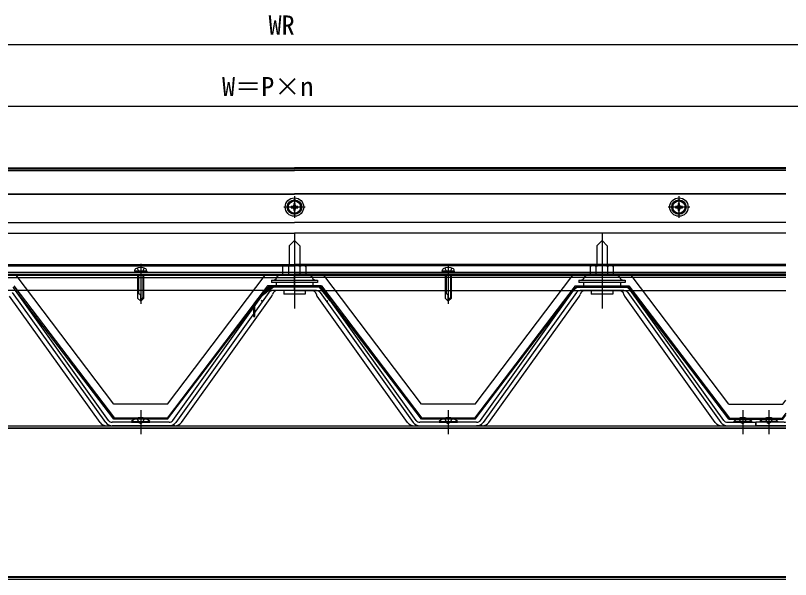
# Model space of a CAD drawing. Units: millimetres, scale not verified. Extents: x -875 to 875, y -1300 to 1294.
# Drawn here: x -196 to 308, y 192 to 559 of the extents above; entities that cross this region are included whole.
import ezdxf
from ezdxf.enums import TextEntityAlignment as Align

# ---------------------------------------------------------------- set-up
doc = ezdxf.new("R2010")
doc.units = ezdxf.units.MM
doc.header["$LTSCALE"] = 8
for name, color, linetype in [('0-4_YKK_12', 2, 'Continuous'), ('0-5_YKK_13', 4, 'Continuous'), ('0-6_YKK_D', 6, 'Continuous')]:
    doc.layers.add(name, color=color, linetype=linetype)
doc.styles.add('ＭＳ ゴシック', font='')
doc.styles.get('ＭＳ ゴシック').set_extended_font_data('MS Gothic')

msp = doc.modelspace()

# ---------------------------------------------------------------- linework, layer by layer
at = {"layer": '0-4_YKK_12'}
for p, q in [((-333.95, 460.2), (-14.4, 460.2)), ((-333.95, 459.534), (-14.4, 459.534)), ((305.15, 460.2), (-14.4, 460.2)), ((305.15, 459.534), (-14.4, 459.534)), ((-333.95, 458.584), (-14.4, 458.584)), ((305.15, 458.584), (-14.4, 458.584)), ((-333.95, 443.26), (-14.4, 443.26)), ((-333.95, 443.222), (-14.4, 443.222)), ((305.15, 443.26), (-14.4, 443.26)), ((305.15, 443.222), (-14.4, 443.222)), ((-333.95, 424.761), (-14.4, 424.761)), ((305.15, 424.761), (-14.4, 424.761)), ((-333.95, 417.808), (-14.4, 417.808)), ((305.15, 417.808), (-14.4, 417.808)), ((-333.95, 397.448), (-14.4, 397.448)), ((-333.95, 396.448), (-14.4, 396.448)), ((305.15, 397.448), (-14.4, 397.448)), ((305.15, 396.448), (-14.4, 396.448)), ((-333.95, 390.448), (305.15, 390.448)), ((-333.95, 388.948), (-14.4, 388.948)), ((305.15, 388.948), (-14.4, 388.948)), ((-333.95, 292.358), (305.15, 292.358)), ((305.15, 290.858), (-333.95, 290.858)), ((-333.95, 290.858), (305.15, 290.858)), ((305.15, 290.558), (-333.95, 290.558)), ((305.15, 194.158), (-333.95, 194.158)), ((305.15, 193.858), (-333.95, 193.858)), ((-333.95, 193.858), (305.15, 193.858)), ((305.15, 192.358), (-333.95, 192.358))]:
    msp.add_line(p, q, dxfattribs=at)
at = {"layer": '0-5_YKK_13'}
for p, q in [((-14.4, 441.747), (-14.4, 427.747)), ((235.6, 441.747), (235.6, 427.747)), ((-7.4, 434.747), (-21.4, 434.747)), ((242.6, 434.747), (228.6, 434.747)), ((-14.4, 417.808), (-14.4, 368.724)), ((185.6, 417.808), (185.6, 368.724)), ((-14.4, 413.058), (-17.8, 409.412)), ((-17.8, 409.412), (-17.8, 396.658)), ((-14.4, 413.058), (-11, 409.412)), ((-11, 409.412), (-11, 396.658)), ((185.6, 413.058), (182.2, 409.412)), ((182.2, 409.412), (182.2, 396.658)), ((185.6, 413.058), (189, 409.412)), ((189, 409.412), (189, 396.658)), ((-118.312, 392.948), (-118.14, 393.923)), ((-116.7, 395.028), (-115.545, 392.711)), ((-114.4, 397.847), (-114.4, 371.737)), ((-112.1, 395.028), (-113.255, 392.711)), ((-110.488, 392.948), (-110.66, 393.923)), ((-20.9, 396.658), (-21.906, 396.078)), ((-21.906, 390.158), (-21.906, 396.078)), ((-7.9, 396.658), (-20.9, 396.658)), ((-18.153, 390.158), (-18.153, 396.078)), ((-10.647, 390.158), (-10.647, 396.078)), ((-7.9, 396.658), (-6.894, 396.078)), ((-6.894, 390.158), (-6.894, 396.078)), ((81.688, 392.948), (81.86, 393.923)), ((83.3, 395.028), (84.455, 392.711)), ((85.6, 397.847), (85.6, 371.737)), ((87.9, 395.028), (86.745, 392.711)), ((89.512, 392.948), (89.34, 393.923)), ((179.1, 396.658), (178.094, 396.078)), ((178.094, 390.158), (178.094, 396.078)), ((192.1, 396.658), (179.1, 396.658)), ((181.847, 390.158), (181.847, 396.078)), ((189.353, 390.158), (189.353, 396.078)), ((192.1, 396.658), (193.106, 396.078)), ((193.106, 390.158), (193.106, 396.078)), ((-333.95, 392.448), (305.15, 392.448)), ((-333.95, 391.148), (-14.4, 391.148)), ((305.15, 390.448), (-333.95, 390.448)), ((-110.488, 392.948), (-118.312, 392.948)), ((-118.312, 392.948), (-118.224, 392.448)), ((-110.576, 392.448), (-118.224, 392.448)), ((-116.4, 390.448), (-116.4, 375.448)), ((-115.8, 390.448), (-115.8, 378.248)), ((-115.545, 392.711), (-114.4, 392.102)), ((-113.255, 392.711), (-114.4, 392.102)), ((-113, 390.448), (-113, 375.848)), ((-112.4, 375.448), (-112.4, 390.448)), ((-110.488, 392.948), (-110.576, 392.448)), ((-96.9, 306.448), (-33.4, 390.448)), ((-4.6, 390.158), (-24.2, 390.158)), ((-6.894, 390.158), (-21.906, 390.158)), ((-14.4, 380.348), (-14.4, 391.148)), ((305.15, 391.148), (-14.4, 391.148)), ((-14.4, 380.348), (-14.4, 391.148)), ((89.512, 392.948), (81.688, 392.948)), ((81.688, 392.948), (81.776, 392.448)), ((89.424, 392.448), (81.776, 392.448)), ((83.6, 390.448), (83.6, 375.448)), ((84.2, 390.448), (84.2, 378.248)), ((84.455, 392.711), (85.6, 392.102)), ((86.745, 392.711), (85.6, 392.102)), ((87, 390.448), (87, 375.848)), ((87.6, 375.448), (87.6, 390.448)), ((89.512, 392.948), (89.424, 392.448)), ((103.1, 306.448), (166.6, 390.448)), ((195.4, 390.158), (175.8, 390.158)), ((193.106, 390.158), (178.094, 390.158)), ((268.1, 306.448), (204.6, 390.448)), ((-196.9, 383.458), (-131.503, 297.458)), ((-31.9, 383.458), (-40.979, 371.518)), ((-28.15, 383.458), (-36.589, 377.292)), ((-29.4, 387.158), (-28.15, 387.158)), ((-29.4, 387.158), (-29.4, 385.658)), ((0.6, 385.658), (-29.4, 385.658)), ((-28.15, 387.158), (-0.65, 387.158)), ((2.35, 383.458), (-28.15, 383.458)), ((-26.4, 385.658), (-26.4, 383.458)), ((-2.4, 385.658), (-2.4, 383.458)), ((-0.65, 387.158), (0.6, 387.158)), ((0.6, 387.158), (0.6, 385.658)), ((3.1, 383.458), (68.497, 297.458)), ((168.1, 383.458), (102.703, 297.458)), ((168.1, 383.458), (203.1, 383.458)), ((170.6, 387.158), (171.85, 387.158)), ((170.6, 387.158), (170.6, 385.658)), ((200.6, 385.658), (170.6, 385.658)), ((171.85, 387.158), (199.35, 387.158)), ((173.6, 385.658), (173.6, 383.458)), ((197.6, 385.658), (197.6, 383.458)), ((199.35, 387.158), (200.6, 387.158)), ((200.6, 387.158), (200.6, 385.658)), ((203.1, 383.458), (268.497, 297.458)), ((-14.4, 380.348), (-333.95, 380.348)), ((-137.168, 294.573), (-197.685, 379.104)), ((-131.9, 296.658), (-197.297, 382.658)), ((-135.298, 295.912), (-195.814, 380.443)), ((-115.733, 378.248), (-116.4, 378.248)), ((-93.502, 295.912), (-32.986, 380.443)), ((-31.115, 379.104), (-91.632, 294.573)), ((-40.179, 371.249), (-31.503, 382.658)), ((-28.15, 382.658), (-36.108, 376.603)), ((2.703, 382.658), (-31.503, 382.658)), ((-0.124, 382.658), (-28.676, 382.658)), ((-0.124, 380.358), (-28.676, 380.358)), ((1.953, 382.658), (-28.15, 382.658)), ((-21.4, 380.358), (-21.4, 378.058)), ((-7.4, 378.058), (-21.4, 378.058)), ((-14.4, 380.348), (305.15, 380.348)), ((-7.4, 380.358), (-7.4, 378.058)), ((8.977, 373.422), (1.953, 382.658)), ((2.315, 379.104), (62.832, 294.573)), ((68.1, 296.658), (2.703, 382.658)), ((64.702, 295.912), (4.186, 380.443)), ((84.267, 378.248), (83.6, 378.248)), ((103.1, 296.658), (168.497, 382.658)), ((106.498, 295.912), (167.014, 380.443)), ((168.885, 379.104), (108.368, 294.573)), ((168.497, 382.658), (202.703, 382.658)), ((199.876, 382.658), (171.324, 382.658)), ((199.876, 380.358), (171.324, 380.358)), ((178.6, 380.358), (178.6, 378.058)), ((192.6, 378.058), (178.6, 378.058)), ((192.6, 380.358), (192.6, 378.058)), ((202.315, 379.104), (262.832, 294.573)), ((268.1, 296.658), (202.703, 382.658)), ((264.702, 295.912), (204.186, 380.443)), ((-140.857, 294.573), (-199.666, 376.719)), ((-116.4, 375.448), (-114.4, 373.448)), ((-114.4, 373.448), (-114.4, 376.915)), ((-112.4, 376.448), (-114.4, 374.448)), ((-112.4, 375.448), (-114.4, 373.448)), ((-36.589, 377.292), (-97.297, 297.458)), ((-96.9, 296.658), (-36.108, 376.603)), ((-87.943, 294.573), (-29.134, 376.719)), ((-35.486, 373.906), (-36.123, 373.422)), ((59.143, 294.573), (0.334, 376.719)), ((6.686, 373.906), (7.323, 373.422)), ((83.6, 375.448), (85.6, 373.448)), ((85.6, 373.448), (85.6, 376.915)), ((87.6, 376.448), (85.6, 374.448)), ((87.6, 375.448), (85.6, 373.448)), ((112.057, 294.573), (170.866, 376.719)), ((259.143, 294.573), (200.334, 376.719)), ((303.1, 306.448), (305.15, 309.16)), ((-114.4, 302.658), (-114.4, 286.858)), ((85.6, 302.658), (85.6, 286.858)), ((268.1, 306.448), (303.1, 306.448)), ((277.1, 302.658), (277.1, 286.858)), ((294.1, 302.658), (294.1, 286.858)), ((-97.297, 297.458), (-131.503, 297.458)), ((102.703, 297.458), (68.497, 297.458)), ((268.497, 297.458), (302.703, 297.458)), ((305.15, 300.676), (302.703, 297.458)), ((303.1, 296.658), (305.15, 299.354)), ((-136.548, 292.358), (-132.858, 292.358)), ((-95.942, 294.658), (-132.858, 294.658)), ((-95.942, 292.358), (-132.858, 292.358)), ((-96.9, 296.658), (-131.9, 296.658)), ((-120.3, 295.167), (-120.3, 294.658)), ((-120.3, 294.658), (-108.5, 294.658)), ((-92.252, 292.358), (-95.942, 292.358)), ((63.452, 292.358), (67.142, 292.358)), ((104.058, 294.658), (67.142, 294.658)), ((67.142, 292.358), (104.058, 292.358)), ((103.1, 296.658), (68.1, 296.658)), ((79.7, 295.167), (79.7, 294.658)), ((79.7, 294.658), (91.5, 294.658)), ((107.748, 292.358), (104.058, 292.358)), ((263.452, 292.358), (267.142, 292.358)), ((267.142, 294.658), (285.6, 294.658)), ((267.142, 292.358), (285.6, 292.358)), ((268.1, 296.658), (303.1, 296.658)), ((283, 294.658), (271.2, 294.658)), ((283, 295.167), (283, 294.658)), ((285.6, 292.358), (285.6, 294.658)), ((285.6, 294.658), (285.6, 292.358)), ((304.058, 294.658), (285.6, 294.658)), ((304.058, 292.358), (285.6, 292.358)), ((300, 294.658), (288.2, 294.658)), ((300, 295.167), (300, 294.658)), ((305.15, 292.358), (304.058, 292.358))]:
    msp.add_line(p, q, dxfattribs=at)
for points in [[(-14.4, 439.366), (-18.4, 437.057), (-18.4, 432.438), (-14.4, 430.128), (-10.4, 432.438), (-10.4, 437.057)], [(235.6, 439.366), (231.6, 437.057), (231.6, 432.438), (235.6, 430.128), (239.6, 432.438), (239.6, 437.057)]]:
    msp.add_lwpolyline(points, close=True, dxfattribs=at)
for points in [[(-15.72, 435.187), (-16.65, 435.187), (-16.65, 434.307), (-15.72, 434.307)], [(-13.96, 436.067), (-13.96, 436.997), (-14.84, 436.997), (-14.84, 436.067)], [(-14.84, 433.427), (-14.84, 432.497), (-13.96, 432.497), (-13.96, 433.427)], [(-13.08, 434.307), (-12.15, 434.307), (-12.15, 435.187), (-13.08, 435.187)], [(234.28, 435.187), (233.35, 435.187), (233.35, 434.307), (234.28, 434.307)], [(236.04, 436.067), (236.04, 436.997), (235.16, 436.997), (235.16, 436.067)], [(235.16, 433.427), (235.16, 432.497), (236.04, 432.497), (236.04, 433.427)], [(236.92, 434.307), (237.85, 434.307), (237.85, 435.187), (236.92, 435.187)], [(-96.9, 306.448), (-131.9, 306.448), (-195.4, 390.448)], [(103.1, 306.448), (68.1, 306.448), (4.6, 390.448)], [(-31.9, 383.458), (3.1, 383.458), (-31.9, 383.458)], [(2.35, 383.458), (9.614, 373.906), (8.977, 373.422)], [(-40.979, 371.518), (-40.979, 363.518), (-40.179, 363.518), (-40.179, 371.249)], [(-120.3, 295.167), (-108.5, 295.167), (-108.5, 294.658)], [(-116.9, 297.269), (-115.545, 294.491), (-114.4, 293.882)], [(-111.9, 297.269), (-113.255, 294.491), (-114.4, 293.882)], [(79.7, 295.167), (91.5, 295.167), (91.5, 294.658)], [(83.1, 297.269), (84.455, 294.491), (85.6, 293.882)], [(88.1, 297.269), (86.745, 294.491), (85.6, 293.882)], [(283, 295.167), (271.2, 295.167), (271.2, 294.658)], [(274.6, 297.269), (275.955, 294.491), (277.1, 293.882)], [(279.6, 297.269), (278.245, 294.491), (277.1, 293.882)], [(300, 295.167), (288.2, 295.167), (288.2, 294.658)], [(291.6, 297.269), (292.955, 294.491), (294.1, 293.882)], [(296.6, 297.269), (295.245, 294.491), (294.1, 293.882)]]:
    msp.add_lwpolyline(points, dxfattribs=at)
for centre, radius in [((-14.4, 434.747), 6), ((-14.4, 434.747), 4.7), ((-14.4, 434.747), 4), ((235.6, 434.747), 6), ((235.6, 434.747), 4.7), ((235.6, 434.747), 4)]:
    msp.add_circle(centre, radius, dxfattribs=at)
for centre, radius, start, end in [((-15.72, 436.067), 0.88, 270, 0), ((-15.72, 433.427), 0.88, 0, 90), ((-13.08, 436.067), 0.88, 180, 270), ((-13.08, 433.427), 0.88, 90, 180), ((234.28, 436.067), 0.88, 270, 0), ((234.28, 433.427), 0.88, 0, 90), ((236.92, 436.067), 0.88, 180, 270), ((236.92, 433.427), 0.88, 90, 180), ((-117.254, 393.767), 0.9, 120.63591, 170), ((-114.4, 388.948), 6.5, 59.36409, 120.63591), ((-111.546, 393.767), 0.9, 10, 59.36409), ((-20.029, 393.336), 3.323, 55.61575, 124.38425), ((-14.4, 384.239), 12.419, 72.41205, 107.58795), ((-8.771, 393.336), 3.323, 55.61575, 124.38425), ((82.746, 393.767), 0.9, 120.63591, 170), ((85.6, 388.948), 6.5, 59.36409, 120.63591), ((88.454, 393.767), 0.9, 10, 59.36409), ((179.971, 393.336), 3.323, 55.61575, 124.38425), ((185.6, 384.239), 12.419, 72.41205, 107.58795), ((191.229, 393.336), 3.323, 55.61575, 124.38425), ((-28.15, 389.258), 2.1, 270, 344.4373), ((-24.2, 388.158), 2, 90, 164.4373), ((-4.6, 388.158), 2, 15.5627, 90), ((-0.65, 389.258), 2.1, 195.5627, 270), ((171.85, 389.258), 2.1, 270, 344.4373), ((175.8, 388.158), 2, 90, 164.4373), ((195.4, 388.158), 2, 15.5627, 90), ((199.35, 389.258), 2.1, 195.5627, 270), ((-115.733, 376.915), 1.333, 0, 90), ((-28.676, 377.358), 5.3, 90, 144.40078), ((-28.676, 377.358), 3, 90, 144.40078), ((-25.676, 377.358), 3, 90, 169.36733), ((-3.124, 377.358), 3, 10.63267, 90), ((-0.124, 377.358), 5.3, 35.59922, 90), ((-0.124, 377.358), 3, 35.59922, 90), ((84.267, 376.915), 1.333, 0, 90), ((171.324, 377.358), 5.3, 90, 144.40078), ((171.324, 377.358), 3, 90, 144.40078), ((174.324, 377.358), 3, 90, 169.36733), ((196.876, 377.358), 3, 10.63267, 90), ((199.876, 377.358), 5.3, 35.59922, 90), ((199.876, 377.358), 3, 35.59922, 90), ((-31.573, 378.465), 3, 324.40078, 349.36733), ((2.773, 378.465), 3, 190.63267, 215.59922), ((168.427, 378.465), 3, 324.40078, 349.36733), ((202.773, 378.465), 3, 190.63267, 215.59922), ((-114.4, 289.426), 8.232, 44.2189, 135.7811), ((85.6, 289.426), 8.232, 44.2189, 135.7811), ((277.1, 289.426), 8.232, 44.2189, 135.7811), ((294.1, 289.426), 8.232, 44.2189, 135.7811), ((-136.548, 297.658), 5.3, 215.59922, 270), ((-132.858, 297.658), 5.3, 215.59922, 270), ((-132.858, 297.658), 3, 215.59922, 270), ((-95.942, 297.658), 3, 270, 324.40078), ((-95.942, 297.658), 5.3, 270, 324.40078), ((-92.252, 297.658), 5.3, 270, 324.40078), ((63.452, 297.658), 5.3, 215.59922, 270), ((67.142, 297.658), 5.3, 215.59922, 270), ((67.142, 297.658), 3, 215.59922, 270), ((104.058, 297.658), 3, 270, 324.40078), ((104.058, 297.658), 5.3, 270, 324.40078), ((107.748, 297.658), 5.3, 270, 324.40078), ((263.468, 297.688), 5.33, 215.59922, 270), ((267.142, 297.658), 5.3, 215.59922, 270), ((267.142, 297.658), 3, 215.59922, 270), ((304.058, 297.658), 3, 270, 291.34229), ((304.058, 297.658), 5.3, 270, 281.88823)]:
    msp.add_arc(centre, radius, start, end, dxfattribs=at)
at = {"layer": '0-6_YKK_D'}
for p, q in [((686.2, 540.2), (-715, 540.2)), ((630.7, 500.2), (-659.5, 500.2))]:
    msp.add_line(p, q, dxfattribs=at)

# ---------------------------------------------------------------- texts
at = {"layer": '0-6_YKK_D', "style": 'ＭＳ ゴシック'}
for s, p in [('WR', (-31.255, 543.2)), ('W＝P×n', (-61.488, 503.2))]:
    msp.add_text(s, height=12.46, dxfattribs=at).set_placement(p, align=Align.BOTTOM_LEFT)

doc.saveas('drawing.dxf')
